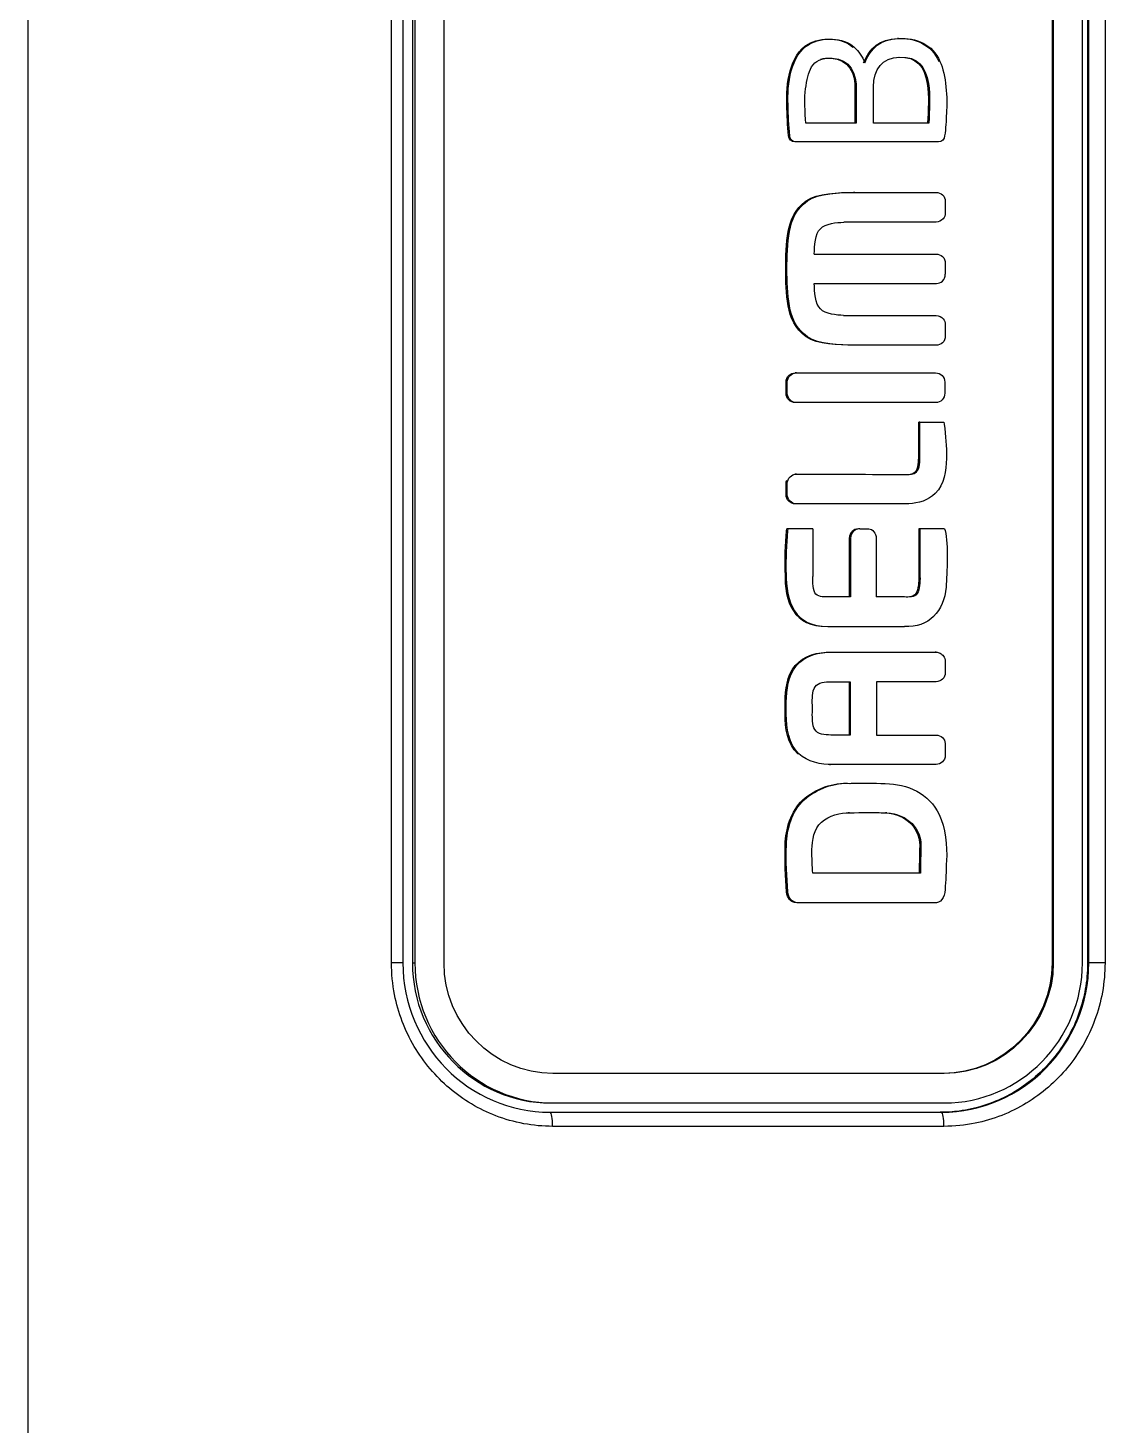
# Model space of a CAD drawing. Extents: x 612 to 6849, y -547 to 2005.
# Drawn here: x 4469.53 to 4492.57, y 1194 to 1223.91 of the extents above; entities that cross this region are included whole.
import ezdxf

# ---------------------------------------------------------------- set-up
doc = ezdxf.new("R2010")
doc.units = 0
doc.header["$LTSCALE"] = 20
doc.header["$MEASUREMENT"] = 0
doc.layers.add('1', color=7, linetype='CONTINUOUS')

msp = doc.modelspace()

# ---------------------------------------------------------------- linework, layer by layer
at = {"layer": '1', "color": 7, "linetype": 'Continuous'}
for p, q in [((4469.532, 1376.5), (4469.532, 1072.442)), ((4477.31, 1203.899), (4477.31, 1244.899)), ((4477.558, 1203.899), (4477.558, 1244.899)), ((4477.757, 1244.899), (4477.757, 1203.899)), ((4477.809, 1244.899), (4477.809, 1203.899)), ((4478.433, 1203.899), (4478.433, 1244.899)), ((4491.44, 1244.899), (4491.44, 1203.899)), ((4491.466, 1244.899), (4491.466, 1203.899)), ((4492.09, 1203.899), (4492.09, 1244.899)), ((4492.202, 1244.899), (4492.202, 1203.899)), ((4492.227, 1203.899), (4492.227, 1244.899)), ((4492.574, 1244.899), (4492.574, 1203.899)), ((4488.157, 1223.683), (4488.131, 1223.683)), ((4487.222, 1222.59), (4487.221, 1221.873)), ((4487.248, 1222.59), (4487.222, 1222.59)), ((4487.248, 1222.59), (4487.247, 1221.873)), ((4487.618, 1221.873), (4487.619, 1222.652)), ((4488.798, 1222.722), (4488.771, 1222.722)), ((4485.794, 1222.27), (4485.768, 1222.27)), ((4487.247, 1221.873), (4486.171, 1221.873)), ((4488.805, 1221.873), (4487.618, 1221.873)), ((4485.829, 1221.601), (4485.803, 1221.601)), ((4485.962, 1221.47), (4485.936, 1221.47)), ((4489.01, 1221.47), (4485.962, 1221.47)), ((4487.222, 1220.389), (4487.196, 1220.389)), ((4487.222, 1220.389), (4488.961, 1220.389)), ((4489.155, 1220.194), (4489.155, 1219.949)), ((4488.96, 1219.755), (4486.983, 1219.752)), ((4486.354, 1219.069), (4488.96, 1219.069)), ((4489.155, 1218.871), (4489.155, 1218.64)), ((4486.354, 1218.441), (4488.967, 1218.441)), ((4485.821, 1217.962), (4485.795, 1217.962)), ((4486.982, 1217.758), (4488.96, 1217.755)), ((4489.155, 1217.561), (4489.155, 1217.316)), ((4487.222, 1217.121), (4487.196, 1217.121)), ((4488.961, 1217.121), (4487.222, 1217.121)), ((4485.777, 1216.329), (4485.751, 1216.329)), ((4485.751, 1216.09), (4485.751, 1216.329)), ((4485.777, 1216.09), (4485.777, 1216.329)), ((4485.974, 1216.528), (4485.948, 1216.528)), ((4485.974, 1216.528), (4488.949, 1216.528)), ((4489.146, 1216.329), (4489.146, 1216.09)), ((4485.777, 1216.09), (4485.751, 1216.09)), ((4485.974, 1215.891), (4485.948, 1215.891)), ((4488.949, 1215.891), (4485.974, 1215.891)), ((4488.615, 1215.473), (4488.589, 1215.473)), ((4488.589, 1214.754), (4488.589, 1215.473)), ((4488.615, 1215.473), (4489.124, 1215.473)), ((4488.615, 1214.754), (4488.615, 1215.473)), ((4489.124, 1215.473), (4489.13, 1215.43)), ((4488.615, 1214.754), (4488.589, 1214.754)), ((4485.751, 1213.923), (4485.751, 1214.161)), ((4485.777, 1214.161), (4485.751, 1214.161)), ((4485.777, 1213.923), (4485.751, 1213.923)), ((4485.777, 1213.923), (4485.777, 1214.161)), ((4485.974, 1213.723), (4485.948, 1213.723)), ((4488.128, 1213.723), (4485.974, 1213.723)), ((4485.763, 1213.145), (4485.768, 1213.191)), ((4485.789, 1213.145), (4485.763, 1213.145)), ((4485.794, 1213.191), (4485.768, 1213.191)), ((4485.789, 1213.145), (4485.794, 1213.191)), ((4486.324, 1213.191), (4485.794, 1213.191)), ((4486.324, 1213.139), (4486.321, 1212.168)), ((4486.324, 1213.191), (4486.324, 1213.139)), ((4487.327, 1213.188), (4487.301, 1213.188)), ((4488.589, 1213.192), (4488.589, 1212.166)), ((4488.615, 1213.192), (4488.589, 1213.192)), ((4489.143, 1213.192), (4488.615, 1213.192)), ((4488.615, 1213.192), (4488.615, 1212.166)), ((4489.143, 1213.192), (4489.152, 1213.152)), ((4487.102, 1212.989), (4487.102, 1211.73)), ((4487.128, 1212.989), (4487.102, 1212.989)), ((4487.128, 1212.989), (4487.128, 1211.73)), ((4485.754, 1212.253), (4485.728, 1212.253)), ((4488.615, 1212.166), (4488.589, 1212.166)), ((4488.287, 1211.73), (4487.679, 1211.73)), ((4486.653, 1211.099), (4488.285, 1211.099)), ((4486.742, 1210.548), (4488.96, 1210.548)), ((4486.743, 1209.917), (4487.125, 1209.917)), ((4487.099, 1209.917), (4487.099, 1208.774)), ((4487.125, 1209.917), (4487.125, 1208.774)), ((4488.961, 1209.917), (4487.683, 1209.917)), ((4487.683, 1209.917), (4487.683, 1208.774)), ((4485.754, 1209.477), (4485.728, 1209.477)), ((4485.754, 1209.217), (4485.728, 1209.217)), ((4487.125, 1208.774), (4487.099, 1208.774)), ((4487.683, 1208.774), (4488.962, 1208.774)), ((4486.027, 1208.372), (4486.001, 1208.372)), ((4488.961, 1208.145), (4486.743, 1208.145)), ((4487.108, 1207.111), (4487.082, 1207.111)), ((4487.903, 1207.107), (4487.877, 1207.107)), ((4488.634, 1206.324), (4488.608, 1206.324)), ((4488.624, 1205.816), (4486.324, 1205.816)), ((4486.008, 1205.183), (4485.982, 1205.183)), ((4488.922, 1205.183), (4486.008, 1205.183)), ((4477.558, 1203.899), (4477.31, 1203.899)), ((4477.558, 1203.899), (4477.553, 1203.899)), ((4477.757, 1203.899), (4477.809, 1203.899)), ((4491.466, 1203.899), (4491.44, 1203.899)), ((4492.227, 1203.899), (4492.202, 1203.899)), ((4492.574, 1203.899), (4492.227, 1203.899)), ((4489.135, 1201.532), (4480.764, 1201.532)), ((4480.712, 1200.899), (4480.764, 1200.899)), ((4480.764, 1200.899), (4489.135, 1200.899)), ((4480.704, 1200.699), (4489.075, 1200.699)), ((4489.127, 1200.399), (4480.756, 1200.399))]:
    msp.add_line(p, q, dxfattribs=at)
for centre in [(4480.704, 1200.399), (4489.075, 1200.399)]:
    msp.add_ellipse(centre, major_axis=(0, -0.3), ratio=0.173648, start_param=1.570796, end_param=3.141593, dxfattribs=at)
for points, knots in [([(4485.768, 1222.27), (4485.745, 1222.69), (4485.821, 1223.339), (4486.223, 1223.567), (4486.486, 1223.717), (4486.957, 1223.717), (4487.182, 1223.498)], [0, 0, 0, 0, 0.5, 0.5, 0.5, 1, 1, 1, 1]), ([(4485.794, 1222.27), (4485.771, 1222.69), (4485.847, 1223.339), (4486.249, 1223.567), (4486.512, 1223.717), (4486.983, 1223.717), (4487.208, 1223.498)], [0, 0, 0, 0, 0.5, 0.5, 0.5, 1, 1, 1, 1]), ([(4486.166, 1222.607), (4486.23, 1222.971), (4486.26, 1223.284), (4486.74, 1223.264), (4487.109, 1223.249), (4487.272, 1222.929), (4487.248, 1222.59)], [0, 0, 0, 0, 0.5, 0.5, 0.5, 1, 1, 1, 1]), ([(4486.496, 1223.244), (4486.556, 1223.26), (4486.628, 1223.268), (4486.714, 1223.264), (4487.083, 1223.249), (4487.246, 1222.929), (4487.222, 1222.59)], [0, 0, 0, 0, 0.151891, 0.151891, 0.151891, 1, 1, 1, 1]), ([(4485.795, 1217.962), (4485.753, 1218.222), (4485.744, 1218.493), (4485.742, 1219.004), (4485.751, 1219.307), (4485.843, 1219.804), (4485.939, 1220.036), (4486.422, 1220.381), (4486.879, 1220.389), (4487.196, 1220.389)], [0, 0, 0, 0, 0.25, 0.25, 0.5, 0.5, 0.75, 0.75, 1, 1, 1, 1]), ([(4485.821, 1217.962), (4485.779, 1218.222), (4485.77, 1218.493), (4485.768, 1219.004), (4485.777, 1219.307), (4485.869, 1219.804), (4485.965, 1220.036), (4486.448, 1220.381), (4486.905, 1220.389), (4487.222, 1220.389)], [0, 0, 0, 0, 0.25, 0.25, 0.5, 0.5, 0.75, 0.75, 1, 1, 1, 1]), ([(4488.961, 1220.389), (4489.009, 1220.389), (4489.057, 1220.374), (4489.136, 1220.303), (4489.155, 1220.253), (4489.155, 1220.194)], [0, 0, 0, 0, 0.5, 0.5, 1, 1, 1, 1]), ([(4489.155, 1219.949), (4489.155, 1219.904), (4489.141, 1219.862), (4489.075, 1219.782), (4489.018, 1219.755), (4488.96, 1219.755)], [0, 0, 0, 0, 0.5, 0.5, 1, 1, 1, 1]), ([(4488.96, 1219.069), (4489.008, 1219.069), (4489.057, 1219.054), (4489.137, 1218.98), (4489.155, 1218.931), (4489.155, 1218.871)], [0, 0, 0, 0, 0.5, 0.5, 1, 1, 1, 1]), ([(4488.967, 1218.441), (4489.014, 1218.443), (4489.059, 1218.458), (4489.137, 1218.529), (4489.156, 1218.58), (4489.155, 1218.64)], [0, 0, 0, 0, 0.5, 0.5, 1, 1, 1, 1]), ([(4487.196, 1217.121), (4486.879, 1217.121), (4486.422, 1217.129), (4485.939, 1217.474), (4485.842, 1217.705), (4485.795, 1217.962)], [0, 0, 0, 0, 0.5, 0.5, 1, 1, 1, 1]), ([(4487.222, 1217.121), (4486.905, 1217.121), (4486.448, 1217.129), (4485.965, 1217.474), (4485.868, 1217.705), (4485.821, 1217.962)], [0, 0, 0, 0, 0.5, 0.5, 1, 1, 1, 1]), ([(4489.155, 1217.316), (4489.155, 1217.258), (4489.136, 1217.208), (4489.057, 1217.136), (4489.009, 1217.121), (4488.961, 1217.121)], [0, 0, 0, 0, 0.5, 0.5, 1, 1, 1, 1]), ([(4488.308, 1214.354), (4488.37, 1214.353), (4488.447, 1214.352), (4488.584, 1214.467), (4488.589, 1214.65), (4488.589, 1214.754)], [0, 0, 0, 0, 0.5, 0.5, 1, 1, 1, 1]), ([(4488.334, 1214.354), (4488.396, 1214.353), (4488.473, 1214.352), (4488.61, 1214.467), (4488.615, 1214.65), (4488.615, 1214.754)], [0, 0, 0, 0, 0.5, 0.5, 1, 1, 1, 1]), ([(4485.777, 1214.161), (4485.777, 1214.271), (4485.866, 1214.361), (4485.974, 1214.361), (4486.76, 1214.361), (4487.547, 1214.354), (4488.334, 1214.354)], [0, 0, 0, 0, 0.5, 0.5, 0.5, 1, 1, 1, 1]), ([(4488.941, 1213.947), (4488.803, 1213.797), (4488.573, 1213.738), (4488.378, 1213.726), (4488.295, 1213.72), (4488.212, 1213.723), (4488.128, 1213.723)], [0, 0, 0, 0, 0.5, 0.5, 0.5, 1, 1, 1, 1]), ([(4487.327, 1213.188), (4487.381, 1213.188), (4487.437, 1213.189), (4487.6, 1213.187), (4487.679, 1213.096), (4487.679, 1212.987)], [0, 0, 0, 0, 0.5, 0.5, 1, 1, 1, 1]), ([(4489.152, 1213.152), (4489.227, 1212.837), (4489.195, 1212.257), (4489.173, 1211.941), (4489.138, 1211.437), (4488.796, 1211.057), (4488.285, 1211.099)], [0, 0, 0, 0, 0.5, 0.5, 0.5, 1, 1, 1, 1]), ([(4487.128, 1211.73), (4486.97, 1211.73), (4486.811, 1211.731), (4486.581, 1211.73), (4486.459, 1211.726), (4486.319, 1211.854), (4486.323, 1212.063), (4486.321, 1212.168)], [0, 0, 0, 0, 0.333333, 0.333333, 0.666667, 0.666667, 1, 1, 1, 1]), ([(4488.615, 1212.166), (4488.62, 1212.062), (4488.608, 1211.888), (4488.502, 1211.72), (4488.371, 1211.728), (4488.287, 1211.73)], [0, 0, 0, 0, 0.5, 0.5, 1, 1, 1, 1]), ([(4488.589, 1212.166), (4488.594, 1212.062), (4488.582, 1211.888), (4488.5, 1211.758), (4488.447, 1211.74), (4488.391, 1211.733)], [0, 0, 0, 0, 0.644381, 0.644381, 1, 1, 1, 1]), ([(4486.748, 1211.731), (4486.72, 1211.731), (4486.694, 1211.731), (4486.638, 1211.73), (4486.606, 1211.73), (4486.574, 1211.731)], [0, 0, 0, 0, 0.433384, 0.433384, 1, 1, 1, 1]), ([(4485.728, 1209.477), (4485.74, 1209.75), (4485.758, 1210.035), (4486.133, 1210.487), (4486.43, 1210.551), (4486.716, 1210.548)], [0, 0, 0, 0, 0.5, 0.5, 1, 1, 1, 1]), ([(4485.754, 1209.477), (4485.766, 1209.75), (4485.784, 1210.035), (4486.159, 1210.487), (4486.456, 1210.551), (4486.742, 1210.548)], [0, 0, 0, 0, 0.5, 0.5, 1, 1, 1, 1]), ([(4488.96, 1210.548), (4488.99, 1210.548), (4489.021, 1210.539), (4489.074, 1210.512), (4489.099, 1210.49), (4489.143, 1210.434), (4489.155, 1210.395), (4489.155, 1210.273), (4489.154, 1210.192), (4489.155, 1210.11)], [0, 0, 0, 0, 0.25, 0.25, 0.5, 0.5, 0.75, 0.75, 1, 1, 1, 1]), ([(4486.312, 1209.475), (4486.31, 1209.588), (4486.312, 1209.767), (4486.488, 1209.917), (4486.639, 1209.914), (4486.743, 1209.917)], [0, 0, 0, 0, 0.5, 0.5, 1, 1, 1, 1]), ([(4487.125, 1208.774), (4486.997, 1208.774), (4486.87, 1208.774), (4486.636, 1208.775), (4486.471, 1208.779), (4486.315, 1208.935), (4486.314, 1209.104), (4486.312, 1209.203)], [0, 0, 0, 0, 0.333333, 0.333333, 0.666667, 0.666667, 1, 1, 1, 1]), ([(4488.962, 1208.774), (4489.067, 1208.771), (4489.154, 1208.693), (4489.155, 1208.502), (4489.155, 1208.42), (4489.155, 1208.337)], [0, 0, 0, 0, 0.5, 0.5, 1, 1, 1, 1]), ([(4485.982, 1205.183), (4485.842, 1205.19), (4485.774, 1205.285), (4485.763, 1205.42), (4485.736, 1205.738), (4485.72, 1206.072), (4485.743, 1206.768), (4485.848, 1207.142), (4486.372, 1207.628), (4486.777, 1207.766), (4487.103, 1207.741)], [0, 0, 0, 0, 0.25, 0.25, 0.25, 0.5, 0.5, 0.75, 0.75, 1, 1, 1, 1]), ([(4486.008, 1205.183), (4485.868, 1205.19), (4485.8, 1205.285), (4485.789, 1205.42), (4485.762, 1205.738), (4485.746, 1206.072), (4485.769, 1206.768), (4485.874, 1207.142), (4486.398, 1207.628), (4486.803, 1207.766), (4487.129, 1207.741)], [0, 0, 0, 0, 0.25, 0.25, 0.25, 0.5, 0.5, 0.75, 0.75, 1, 1, 1, 1]), ([(4487.129, 1207.741), (4487.374, 1207.749), (4487.626, 1207.744), (4487.872, 1207.738), (4488.347, 1207.727), (4488.812, 1207.527), (4489.024, 1207.073)], [0, 0, 0, 0, 0.5, 0.5, 0.5, 1, 1, 1, 1]), ([(4486.324, 1205.816), (4486.31, 1205.974), (4486.304, 1206.134), (4486.304, 1206.517), (4486.35, 1206.768), (4486.665, 1207.053), (4486.918, 1207.117), (4487.108, 1207.111)], [0, 0, 0, 0, 0.333333, 0.333333, 0.666667, 0.666667, 1, 1, 1, 1]), ([(4489.182, 1206.087), (4489.174, 1205.867), (4489.166, 1205.644), (4489.14, 1205.295), (4489.059, 1205.17), (4488.922, 1205.183)], [0, 0, 0, 0, 0.5, 0.5, 1, 1, 1, 1]), ([(4480.756, 1200.399), (4480.345, 1200.399), (4479.927, 1200.476), (4479.184, 1200.762), (4478.844, 1200.965), (4478.254, 1201.466), (4477.995, 1201.773), (4477.597, 1202.449), (4477.452, 1202.829), (4477.332, 1203.441), (4477.31, 1203.67), (4477.31, 1203.899)], [0, 0, 0, 0, 0.229646, 0.229646, 0.443186, 0.443186, 0.658636, 0.658636, 0.875863, 0.875863, 1, 1, 1, 1]), ([(4492.202, 1203.899), (4492.202, 1203.799), (4492.197, 1203.699), (4492.188, 1203.6), (4492.156, 1203.247), (4492.063, 1202.896), (4491.772, 1202.252), (4491.57, 1201.952), (4491.084, 1201.434), (4490.792, 1201.212), (4490.158, 1200.883), (4489.808, 1200.772), (4489.455, 1200.726), (4489.321, 1200.708), (4489.185, 1200.699), (4489.05, 1200.699)], [0, 0, 0, 0, 0.059113, 0.059113, 0.059113, 0.271837, 0.271837, 0.484383, 0.484383, 0.70112, 0.70112, 0.918649, 0.918649, 0.918649, 1, 1, 1, 1]), ([(4492.574, 1203.899), (4492.574, 1203.481), (4492.498, 1203.057), (4492.217, 1202.303), (4492.018, 1201.958), (4491.524, 1201.358), (4491.222, 1201.096), (4490.556, 1200.691), (4490.182, 1200.544), (4489.579, 1200.422), (4489.353, 1200.399), (4489.127, 1200.399)], [0, 0, 0, 0, 0.229592, 0.229592, 0.443085, 0.443085, 0.658524, 0.658524, 0.875777, 0.875777, 1, 1, 1, 1])]:
    msp.add_open_spline(points, degree=3, knots=knots, dxfattribs=at)
for points, degree in [([(4487.208, 1223.498), (4487.303, 1223.419), (4487.382, 1223.294), (4487.435, 1223.167)], 3), ([(4487.409, 1223.167), (4487.536, 1223.482), (4487.75, 1223.677), (4488.131, 1223.683)], 3), ([(4487.435, 1223.167), (4487.562, 1223.482), (4487.776, 1223.677), (4488.157, 1223.683)], 3), ([(4488.131, 1223.683), (4488.502, 1223.708), (4488.865, 1223.559), (4489.016, 1223.195)], 3), ([(4488.157, 1223.683), (4488.528, 1223.708), (4488.891, 1223.559), (4489.042, 1223.195)], 3), ([(4487.619, 1222.652), (4487.63, 1223.025), (4487.799, 1223.273), (4488.178, 1223.284)], 3), ([(4488.152, 1223.284), (4488.558, 1223.303), (4488.704, 1223.081), (4488.771, 1222.722)], 3), ([(4488.178, 1223.284), (4488.584, 1223.303), (4488.73, 1223.081), (4488.798, 1222.722)], 3), ([(4489.042, 1223.195), (4489.179, 1222.908), (4489.205, 1222.401), (4489.181, 1222.086)], 3), ([(4486.171, 1221.873), (4486.162, 1222.091), (4486.135, 1222.427), (4486.166, 1222.607)], 3), ([(4488.771, 1222.722), (4488.811, 1222.462), (4488.792, 1222.143), (4488.779, 1221.873)], 3), ([(4488.798, 1222.722), (4488.837, 1222.462), (4488.818, 1222.143), (4488.805, 1221.873)], 3), ([(4485.803, 1221.601), (4485.783, 1221.823), (4485.77, 1222.047), (4485.768, 1222.27)], 3), ([(4485.829, 1221.601), (4485.809, 1221.823), (4485.796, 1222.047), (4485.794, 1222.27)], 3), ([(4489.181, 1222.086), (4489.175, 1221.924), (4489.167, 1221.758), (4489.143, 1221.6)], 3), ([(4485.936, 1221.47), (4485.863, 1221.47), (4485.807, 1221.53), (4485.803, 1221.601)], 3), ([(4485.962, 1221.47), (4485.889, 1221.47), (4485.833, 1221.53), (4485.829, 1221.601)], 3), ([(4489.143, 1221.6), (4489.137, 1221.529), (4489.083, 1221.47), (4489.01, 1221.47)], 3), ([(4486.354, 1219.069), (4486.356, 1219.239), (4486.376, 1219.509), (4486.484, 1219.614)], 3), ([(4486.484, 1219.614), (4486.593, 1219.728), (4486.836, 1219.747), (4486.983, 1219.752)], 3), ([(4486.486, 1217.895), (4486.376, 1218.001), (4486.356, 1218.271), (4486.354, 1218.441)], 3), ([(4486.982, 1217.758), (4486.836, 1217.764), (4486.593, 1217.782), (4486.486, 1217.895)], 3), ([(4488.96, 1217.755), (4489.018, 1217.755), (4489.075, 1217.728), (4489.113, 1217.683)], 3), ([(4489.113, 1217.683), (4489.141, 1217.648), (4489.155, 1217.607), (4489.155, 1217.561)], 3), ([(4485.751, 1216.329), (4485.751, 1216.439), (4485.839, 1216.528), (4485.948, 1216.528)], 3), ([(4485.777, 1216.329), (4485.777, 1216.439), (4485.865, 1216.528), (4485.974, 1216.528)], 3), ([(4488.949, 1216.528), (4489.057, 1216.528), (4489.146, 1216.439), (4489.146, 1216.329)], 3), ([(4485.948, 1215.891), (4485.839, 1215.891), (4485.751, 1215.98), (4485.751, 1216.09)], 3), ([(4485.974, 1215.891), (4485.865, 1215.891), (4485.777, 1215.98), (4485.777, 1216.09)], 3), ([(4489.146, 1216.09), (4489.146, 1215.98), (4489.057, 1215.891), (4488.949, 1215.891)], 3), ([(4489.13, 1215.43), (4489.17, 1215.169), (4489.183, 1214.967), (4489.183, 1214.696)], 3), ([(4489.183, 1214.696), (4489.174, 1214.423), (4489.141, 1214.148), (4488.941, 1213.947)], 3), ([(4485.751, 1214.161), (4485.751, 1214.186), (4485.756, 1214.21), (4485.764, 1214.232)], 3), ([(4485.974, 1214.361), (4485.948, 1214.361)], 1), ([(4485.948, 1213.723), (4485.839, 1213.723), (4485.751, 1213.813), (4485.751, 1213.923)], 3), ([(4485.974, 1213.723), (4485.865, 1213.723), (4485.777, 1213.813), (4485.777, 1213.923)], 3), ([(4485.728, 1212.253), (4485.727, 1212.551), (4485.735, 1212.849), (4485.763, 1213.145)], 3), ([(4485.754, 1212.253), (4485.753, 1212.551), (4485.761, 1212.849), (4485.789, 1213.145)], 3), ([(4487.301, 1213.188), (4487.188, 1213.185), (4487.107, 1213.102), (4487.102, 1212.989)], 3), ([(4487.327, 1213.188), (4487.214, 1213.185), (4487.133, 1213.102), (4487.128, 1212.989)], 3), ([(4487.679, 1212.987), (4487.679, 1212.568), (4487.679, 1212.15), (4487.679, 1211.73)], 3), ([(4485.728, 1212.253), (4485.715, 1211.616), (4485.918, 1211.084), (4486.627, 1211.099)], 3), ([(4485.754, 1212.253), (4485.742, 1211.616), (4485.944, 1211.084), (4486.653, 1211.099)], 3), ([(4488.963, 1210.548), (4488.937, 1210.548)], 1), ([(4489.155, 1210.11), (4489.155, 1210), (4489.07, 1209.92), (4488.961, 1209.917)], 3), ([(4485.728, 1209.217), (4485.728, 1209.303), (4485.728, 1209.389), (4485.728, 1209.477)], 3), ([(4485.754, 1209.217), (4485.754, 1209.303), (4485.754, 1209.389), (4485.754, 1209.477)], 3), ([(4486.312, 1209.203), (4486.315, 1209.291), (4486.313, 1209.385), (4486.312, 1209.475)], 3), ([(4486.001, 1208.372), (4485.777, 1208.579), (4485.727, 1208.925), (4485.728, 1209.217)], 3), ([(4486.027, 1208.372), (4485.803, 1208.579), (4485.753, 1208.925), (4485.754, 1209.217)], 3), ([(4487.099, 1208.774), (4487.007, 1208.774), (4486.914, 1208.774), (4486.825, 1208.774)], 3), ([(4486.743, 1208.145), (4486.511, 1208.137), (4486.197, 1208.203), (4486.027, 1208.372)], 3), ([(4489.155, 1208.337), (4489.155, 1208.23), (4489.066, 1208.146), (4488.961, 1208.145)], 3), ([(4486.677, 1208.145), (4486.703, 1208.145)], 1), ([(4487.103, 1207.741), (4487.217, 1207.745), (4487.331, 1207.746), (4487.446, 1207.745)], 3), ([(4487.108, 1207.111), (4487.362, 1207.117), (4487.657, 1207.127), (4487.903, 1207.107)], 3), ([(4487.505, 1207.119), (4487.633, 1207.119), (4487.76, 1207.116), (4487.877, 1207.107)], 3), ([(4487.877, 1207.107), (4488.316, 1207.083), (4488.642, 1206.783), (4488.608, 1206.324)], 3), ([(4487.903, 1207.107), (4488.342, 1207.083), (4488.668, 1206.783), (4488.634, 1206.324)], 3), ([(4489.024, 1207.073), (4489.16, 1206.804), (4489.205, 1206.386), (4489.182, 1206.087)], 3), ([(4488.608, 1206.324), (4488.604, 1206.153), (4488.601, 1205.984), (4488.598, 1205.816)], 3), ([(4488.634, 1206.324), (4488.63, 1206.153), (4488.627, 1205.984), (4488.624, 1205.816)], 3), ([(4477.553, 1203.899), (4477.553, 1202.14), (4478.972, 1200.699), (4480.704, 1200.699)], 3), ([(4477.757, 1203.899), (4477.757, 1202.249), (4479.087, 1200.899), (4480.712, 1200.899)], 3), ([(4477.809, 1203.899), (4477.809, 1202.249), (4479.139, 1200.899), (4480.764, 1200.899)], 3), ([(4480.764, 1201.532), (4479.482, 1201.532), (4478.433, 1202.597), (4478.433, 1203.899)], 3), ([(4489.075, 1200.699), (4490.807, 1200.699), (4492.227, 1202.14), (4492.227, 1203.899)], 3), ([(4491.44, 1203.899), (4491.44, 1202.597), (4490.391, 1201.532), (4489.109, 1201.532)], 3), ([(4491.466, 1203.899), (4491.466, 1202.597), (4490.417, 1201.532), (4489.135, 1201.532)], 3), ([(4489.135, 1200.899), (4490.76, 1200.899), (4492.09, 1202.249), (4492.09, 1203.899)], 3)]:
    msp.add_open_spline(points, degree=degree, dxfattribs=at)

doc.saveas('drawing.dxf')
